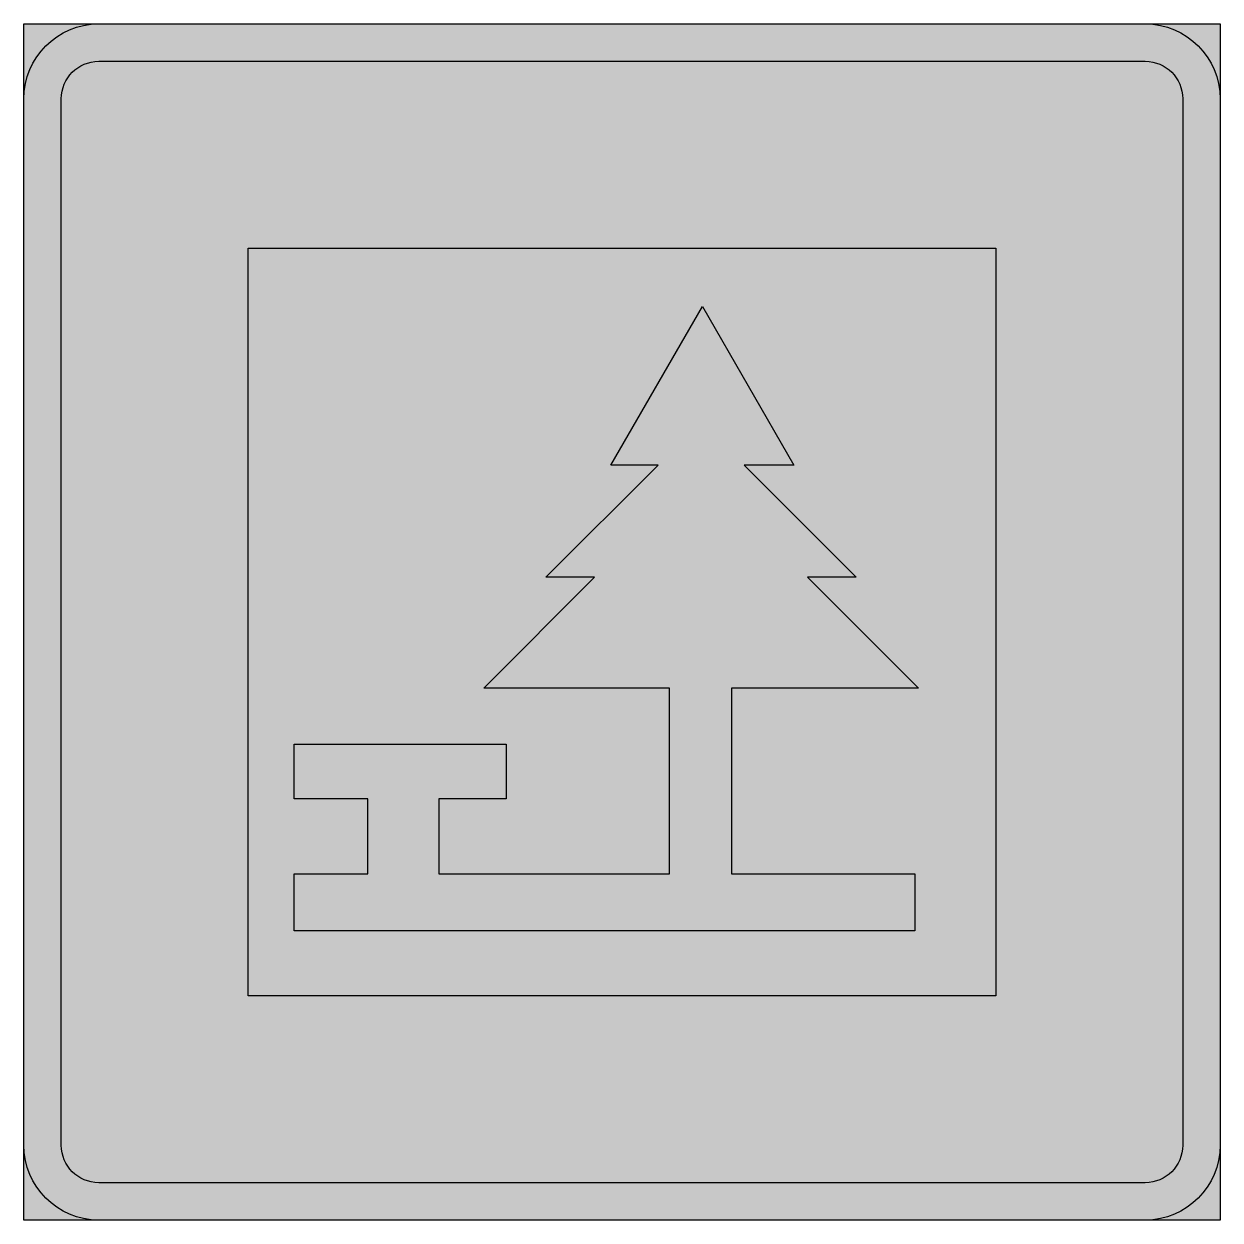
# Model space of a CAD drawing. Header units: millimetres. Extents: x 43039 to 43139, y -459 to -359.
import ezdxf

# ---------------------------------------------------------------- set-up
doc = ezdxf.new("R2010")
doc.units = ezdxf.units.MM
doc.layers.add('vm_symb_farg_blå', color=7, linetype='Continuous', true_color=0x003882)
for name, color, linetype in [('vm_symb_farg_svart', 250, 'Continuous'), ('vm_symb_farg_vit', 255, 'Continuous'), ('vm_symb_kont', 7, 'Continuous')]:
    doc.layers.add(name, color=color, linetype=linetype)

msp = doc.modelspace()

# ---------------------------------------------------------------- hatches: boundary and pattern name
at = {"layer": 'vm_symb_farg_blå'}
h = msp.add_hatch(color=256, dxfattribs=at)
edge = h.paths.add_edge_path(flags=16)
edge.add_line((43045.41171822445, -358.8028164143195), (43132.91171822445, -358.8028164143195))
edge.add_arc((43132.91171822445, -365.0528164143195), 6.25, 0, 90, ccw=False)
edge.add_line((43139.16171822445, -365.0528164143195), (43139.16171822445, -452.5528164143195))
edge.add_arc((43132.91171822445, -452.5528164143195), 6.25, -90, 0, ccw=False)
edge.add_line((43132.91171822445, -458.8028164143195), (43045.41171822445, -458.8028164143193))
edge.add_arc((43045.41171822445, -452.5528164143194), 6.249999999999943, 180.0000000000005, 270, ccw=False)
edge.add_line((43039.16171822445, -452.5528164143194), (43039.16171822445, -365.0528164143195))
edge.add_arc((43045.41171822445, -365.0528164143195), 6.25, 90, 180, ccw=False)
h.paths.add_polyline_path([(43039.16171822445, -358.8028164143197), (43139.16171822445, -358.8028164143195), (43139.16171822445, -458.8028164143195), (43039.16171822445, -458.8028164143195)], flags=17)
edge = h.paths.add_edge_path(flags=0)
edge.add_line((43045.41171822445, -361.9278164143195), (43132.91171822445, -361.9278164143195))
edge.add_arc((43132.91171822445, -365.0528164143195), 3.125, 0, 90, ccw=False)
edge.add_line((43136.03671822445, -365.0528164143195), (43136.03671822445, -452.5528164143195))
edge.add_arc((43132.91171822445, -452.5528164143195), 3.125, -90, 0, ccw=False)
edge.add_line((43132.91171822445, -455.6778164143195), (43045.41171822445, -455.6778164143193))
edge.add_arc((43045.41171822445, -452.5528164143193), 3.125, 180, 270, ccw=False)
edge.add_line((43042.28671822445, -452.5528164143193), (43042.28671822445, -365.0528164143195))
edge.add_arc((43045.41171822445, -365.0528164143195), 3.125, 90, 180, ccw=False)
h.paths.add_polyline_path([(43057.91171822445, -440.0528164143195), (43057.91171822445, -377.5528164143195), (43120.41171822445, -377.5528164143195), (43120.41171822445, -440.0528164143195)], flags=0)
at = {"layer": 'vm_symb_farg_svart'}
msp.add_hatch(color=256, dxfattribs=at).paths.add_polyline_path([(43067.91171822445, -423.5944830809862), (43065.82838489112, -423.5944830809862), (43061.76588489112, -423.5944830809862), (43061.76588489112, -419.0111497476528), (43079.47421822445, -419.0111497476528), (43079.47421822445, -423.5944830809862), (43073.84921822445, -423.5944830809862), (43073.84921822445, -429.8444830809862), (43093.12005155778, -429.8444830809862), (43093.12005155778, -414.3236497476528), (43077.59921822445, -414.3236497476528), (43086.87005155778, -405.0528164143195), (43082.80755155778, -405.0528164143195), (43092.18255155778, -395.6778164143195), (43088.22421822445, -395.6778164143195), (43095.88046822445, -382.4168024188702), (43103.53671822445, -395.6778164143195), (43099.37005155778, -395.6778164143195), (43108.74505155778, -405.0528164143195), (43104.68255155778, -405.0528164143195), (43113.95338489112, -414.3236497476528), (43098.32838489112, -414.3236497476528), (43098.32838489112, -429.8444830809862), (43113.64088489112, -429.8444830809862), (43113.64088489112, -434.6361497476528), (43061.76588489112, -434.6361497476528), (43061.76588489112, -429.8444830809862), (43061.87005155778, -429.8444830809862), (43065.82838489112, -429.8444830809862), (43067.91171822445, -429.8444830809862)])
at = {"layer": 'vm_symb_farg_vit'}
h = msp.add_hatch(color=256, dxfattribs=at)
edge = h.paths.add_edge_path()
edge.add_line((43045.41171822445, -358.8028164143195), (43132.91171822445, -358.8028164143195))
edge.add_arc((43132.91171822445, -365.0528164143195), 6.25, 0, 90, ccw=False)
edge.add_line((43139.16171822445, -365.0528164143195), (43139.16171822445, -452.5528164143195))
edge.add_arc((43132.91171822445, -452.5528164143195), 6.25, -90, 0, ccw=False)
edge.add_line((43132.91171822445, -458.8028164143195), (43045.41171822445, -458.8028164143193))
edge.add_arc((43045.41171822445, -452.5528164143194), 6.249999999999943, 180.0000000000005, 270, ccw=False)
edge.add_line((43039.16171822445, -452.5528164143194), (43039.16171822445, -365.0528164143195))
edge.add_arc((43045.41171822445, -365.0528164143195), 6.25, 90, 180, ccw=False)
edge = h.paths.add_edge_path(flags=16)
edge.add_line((43045.41171822445, -361.9278164143195), (43132.91171822445, -361.9278164143195))
edge.add_arc((43132.91171822445, -365.0528164143195), 3.125, 0, 90, ccw=False)
edge.add_line((43136.03671822445, -365.0528164143195), (43136.03671822445, -452.5528164143195))
edge.add_arc((43132.91171822445, -452.5528164143195), 3.125, -90, 0, ccw=False)
edge.add_line((43132.91171822445, -455.6778164143195), (43045.41171822445, -455.6778164143193))
edge.add_arc((43045.41171822445, -452.5528164143193), 3.125, 180, 270, ccw=False)
edge.add_line((43042.28671822445, -452.5528164143193), (43042.28671822445, -365.0528164143195))
edge.add_arc((43045.41171822445, -365.0528164143195), 3.125, 90, 180, ccw=False)
h.paths.add_polyline_path([(43057.91171822445, -440.0528164143195), (43057.91171822445, -377.5528164143195), (43120.41171822445, -377.5528164143195), (43120.41171822445, -440.0528164143195)], flags=0)
h.paths.add_polyline_path([(43067.91171822445, -423.5944830809862), (43065.82838489112, -423.5944830809862), (43061.76588489112, -423.5944830809862), (43061.76588489112, -419.0111497476528), (43079.47421822445, -419.0111497476528), (43079.47421822445, -423.5944830809862), (43073.84921822445, -423.5944830809862), (43073.84921822445, -429.8444830809862), (43093.12005155778, -429.8444830809862), (43093.12005155778, -414.3236497476528), (43077.59921822445, -414.3236497476528), (43086.87005155778, -405.0528164143195), (43082.80755155778, -405.0528164143195), (43092.18255155778, -395.6778164143195), (43088.22421822445, -395.6778164143195), (43095.88046822445, -382.4168024188702), (43103.53671822445, -395.6778164143195), (43099.37005155778, -395.6778164143195), (43108.74505155778, -405.0528164143195), (43104.68255155778, -405.0528164143195), (43113.95338489112, -414.3236497476528), (43098.32838489112, -414.3236497476528), (43098.32838489112, -429.8444830809862), (43113.64088489112, -429.8444830809862), (43113.64088489112, -434.6361497476528), (43061.76588489112, -434.6361497476528), (43061.76588489112, -429.8444830809862), (43061.87005155778, -429.8444830809862), (43065.82838489112, -429.8444830809862), (43067.91171822445, -429.8444830809862)], flags=0)

# ---------------------------------------------------------------- linework, layer by layer
at = {"layer": 'vm_symb_kont'}
for points in [[(43045.41171822445, -358.8028164143195), (43132.91171822445, -358.8028164143195, -0.414213562373095), (43139.16171822445, -365.0528164143195), (43139.16171822445, -452.5528164143195, -0.4142135623730976), (43132.91171822445, -458.8028164143195), (43045.41171822445, -458.8028164143193, -0.4142135623730925), (43039.16171822445, -452.5528164143194), (43039.16171822445, -365.0528164143195, -0.414213562373095)], [(43045.41171822445, -361.9278164143195), (43132.91171822445, -361.9278164143195, -0.414213562373095), (43136.03671822445, -365.0528164143195), (43136.03671822445, -452.5528164143195, -0.414213562373095), (43132.91171822445, -455.6778164143195), (43045.41171822445, -455.6778164143193, -0.4142135623730976), (43042.28671822445, -452.5528164143193), (43042.28671822445, -365.0528164143195, -0.414213562373095)]]:
    msp.add_lwpolyline(points, format="xyb", close=True, dxfattribs=at)
for points in [[(43039.16171822445, -358.8028164143197), (43139.16171822445, -358.8028164143195), (43139.16171822445, -458.8028164143195), (43039.16171822445, -458.8028164143195)], [(43057.91171822445, -440.0528164143195), (43057.91171822445, -377.5528164143195), (43120.41171822445, -377.5528164143195), (43120.41171822445, -440.0528164143195)], [(43067.91171822445, -423.5944830809862), (43065.82838489112, -423.5944830809862), (43061.76588489112, -423.5944830809862), (43061.76588489112, -419.0111497476528), (43079.47421822445, -419.0111497476528), (43079.47421822445, -423.5944830809862), (43073.84921822445, -423.5944830809862), (43073.84921822445, -429.8444830809862), (43093.12005155778, -429.8444830809862), (43093.12005155778, -414.3236497476528), (43077.59921822445, -414.3236497476528), (43086.87005155778, -405.0528164143195), (43082.80755155778, -405.0528164143195), (43092.18255155778, -395.6778164143195), (43088.22421822445, -395.6778164143195), (43095.88046822445, -382.4168024188702), (43103.53671822445, -395.6778164143195), (43099.37005155778, -395.6778164143195), (43108.74505155778, -405.0528164143195), (43104.68255155778, -405.0528164143195), (43113.95338489112, -414.3236497476528), (43098.32838489112, -414.3236497476528), (43098.32838489112, -429.8444830809862), (43113.64088489112, -429.8444830809862), (43113.64088489112, -434.6361497476528), (43061.76588489112, -434.6361497476528), (43061.76588489112, -429.8444830809862), (43061.87005155778, -429.8444830809862), (43065.82838489112, -429.8444830809862), (43067.91171822445, -429.8444830809862)]]:
    msp.add_lwpolyline(points, close=True, dxfattribs=at)

doc.saveas('drawing.dxf')
